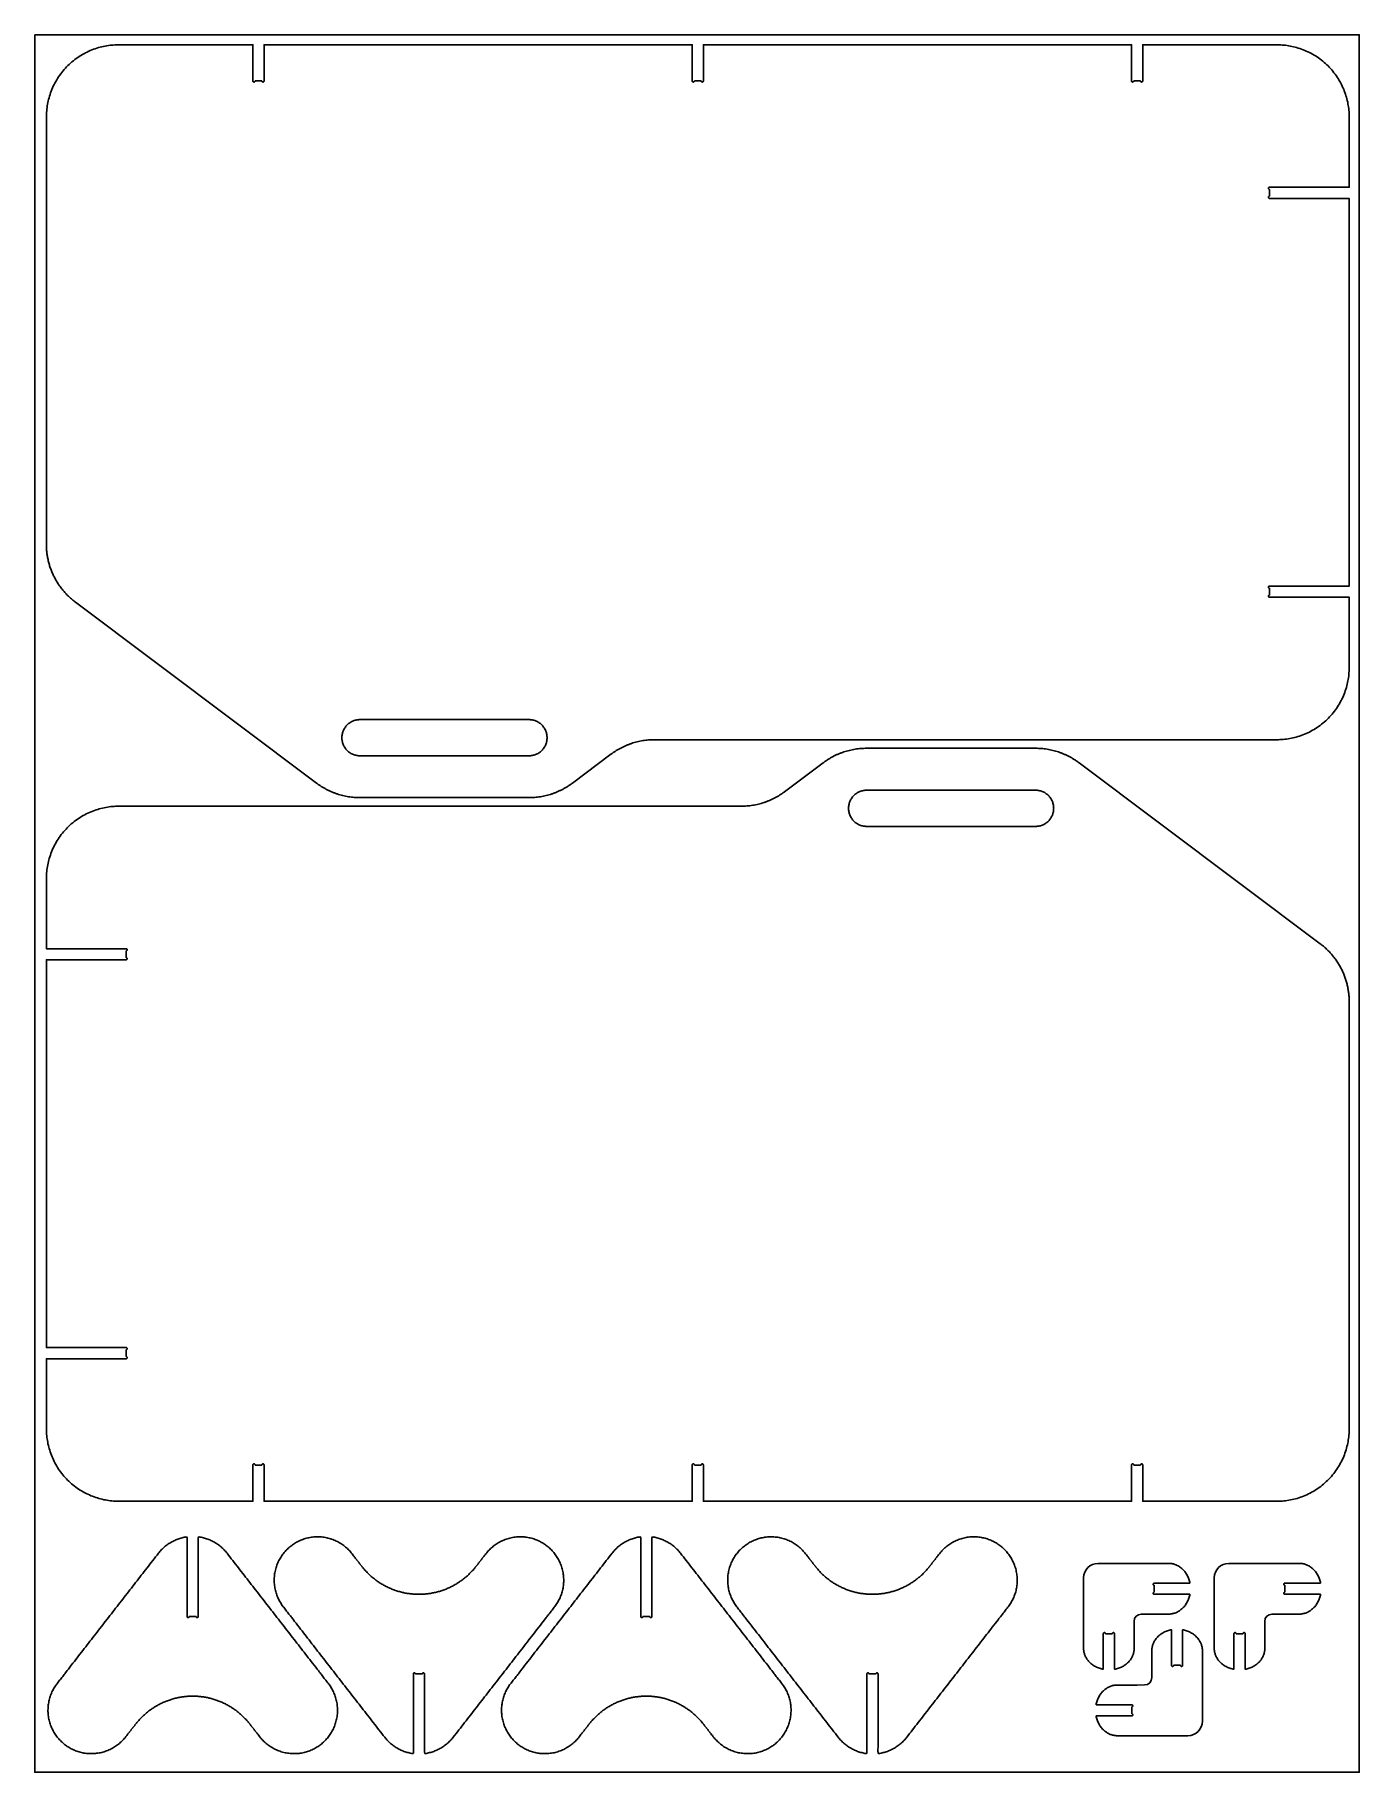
# Model space of a CAD drawing. Header units: millimetres. Extents: x 0 to 1830, y 0 to 2400.
import ezdxf

# ---------------------------------------------------------------- set-up
doc = ezdxf.new("R2010")
doc.units = ezdxf.units.MM
for name, color, linetype, true_color in [('External cut', 1, 'Continuous', 0xff0000), ('Internal cut', 5, 'Continuous', 0x0000ff), ('Sheet', 7, 'Continuous', 0xffffff)]:
    doc.layers.add(name, color=color, linetype=linetype, true_color=true_color)

msp = doc.modelspace()

# ---------------------------------------------------------------- linework, layer by layer
at = {"layer": 'External cut', "lineweight": -3}
for p, q in [((304.4, 2336.2), (313.8, 2336.2)), ((911.4, 2336.2), (920.8, 2336.2)), ((1518.4, 2336.2), (1527.8, 2336.2)), ((1706, 2186.4), (1706, 2177)), ((1706, 1635.4), (1706, 1626)), ((389.4, 1366.2), (56.1, 1616.2)), ((1716.1, 1426.2), (856.1, 1426.2)), ((796.1, 1406.2), (742.8, 1366.2)), ((1036.1, 1354.4), (1089.4, 1394.4)), ((1149.4, 1414.4), (1382.8, 1414.4)), ((1442.8, 1394.4), (1776.1, 1144.4)), ((682.8, 1346.2), (449.4, 1346.2)), ((116.1, 1334.4), (976.1, 1334.4)), ((126.2, 1125.2), (126.2, 1134.6)), ((126.2, 574.2), (126.2, 583.6)), ((313.8, 424.4), (304.4, 424.4)), ((920.8, 424.4), (911.4, 424.4)), ((1527.8, 424.4), (1518.4, 424.4)), ((1546.8, 258.2), (1546.8, 248.8)), ((1727.3, 258.2), (1727.3, 248.8)), ((1488.8, 191.4), (1479.4, 191.4)), ((1669.3, 191.4), (1659.9, 191.4)), ((1573.6, 147.7), (1583, 147.7)), ((1515.6, 80.8), (1515.6, 90.2))]:
    msp.add_line(p, q, dxfattribs=at)
for points in [[(112.9, 2386.1), (301.4, 2386.1), (301.4, 2336.2)], [(316.8, 2336.2), (316.8, 2386.1), (908.4, 2386.1), (908.4, 2336.2)], [(923.8, 2336.2), (923.8, 2386.1), (1515.4, 2386.1), (1515.4, 2336.2)], [(1530.8, 2336.2), (1530.8, 2386.1), (1719.3, 2386.1)], [(1816.1, 2289.4), (1816.1, 2189.4), (1706, 2189.4)], [(1706, 2174), (1816, 2174), (1816.1, 1638.4), (1706, 1638.4)], [(1706, 1623), (1816.1, 1623), (1816.1, 1523)], [(126.2, 1137.6), (16.2, 1137.6), (16.2, 1237.6)], [(126.2, 586.6), (16.2, 586.6), (16.1, 1122.2), (126.2, 1122.2)], [(16.2, 471.2), (16.2, 571.2), (126.2, 571.2)], [(301.4, 424.4), (301.4, 374.4), (112.9, 374.4)], [(908.4, 424.4), (908.4, 374.4), (316.8, 374.4), (316.8, 424.4)], [(1515.4, 424.4), (1515.4, 374.4), (923.8, 374.4), (923.8, 424.4)], [(1719.3, 374.4), (1530.8, 374.4), (1530.8, 424.4)], [(1469.1, 288.5), (1469.5, 288.5), (1494.3, 288.5), (1511.8, 288.5), (1566.8, 288.5)], [(1649.6, 288.5), (1650, 288.5), (1674.8, 288.5), (1692.3, 288.5), (1747.3, 288.5)], [(1449.1, 171.4), (1449.1, 268.5)], [(1629.6, 171.4), (1629.6, 268.5)], [(1595.8, 262.5), (1595.8, 261.2), (1546.8, 261.2)], [(1546.8, 245.8), (1595.8, 245.8), (1595.8, 244.5)], [(1776.3, 262.5), (1776.3, 261.2), (1727.3, 261.2)], [(1727.3, 245.8), (1776.3, 245.8), (1776.3, 244.5)], [(1566.8, 218.5), (1539.3, 218.5), (1528.9, 218.4)], [(1747.3, 218.5), (1719.8, 218.5), (1709.4, 218.4)], [(1518.9, 208.4), (1519.1, 171.4)], [(1569.3, 196.7), (1570.6, 196.7), (1570.6, 147.7)], [(1586, 147.7), (1586, 196.7), (1587.2, 196.7)], [(1699.4, 208.4), (1699.6, 171.4)], [(1476.4, 191.4), (1476.4, 142.4), (1475.1, 142.4)], [(1493.1, 142.4), (1491.8, 142.4), (1491.8, 191.4)], [(1656.9, 191.4), (1656.9, 142.4), (1655.6, 142.4)], [(1673.6, 142.4), (1672.3, 142.4), (1672.3, 191.4)], [(1543.4, 130.6), (1543.3, 167.7)], [(1613.3, 167.7), (1613.3, 70.5)], [(1495.6, 120.5), (1523.1, 120.5), (1533.5, 120.6)], [(1515.6, 93.2), (1466.6, 93.2), (1466.6, 94.5)], [(1466.6, 76.5), (1466.6, 77.8), (1515.6, 77.8)], [(1593.3, 50.5), (1592.9, 50.5), (1568.1, 50.5), (1550.6, 50.5), (1495.6, 50.5)]]:
    msp.add_lwpolyline(points, dxfattribs=at)
at = {"layer": 'External cut', "lineweight": -3, "extrusion": (0, 0, -1)}
for centre, start, end in [((-1469.1, 268.5), 0, 90), ((-1649.6, 268.5), 0, 90), ((-1593.3, 70.5), 180, 270)]:
    msp.add_arc(centre, 20, start, end, dxfattribs=at)
at = {"layer": 'External cut', "lineweight": -3}
for centre, start, end in [((1528.9, 208.4), 90.2761, 180.2761), ((1709.4, 208.4), 90.2761, 180.2761), ((1533.4, 130.6), 270.2761, 0.2761)]:
    msp.add_arc(centre, 10, start, end, dxfattribs=at)
for points, weights in [([(16.1, 2286.2), (16.1, 2383), (112.9, 2386.1)], [1, 0.713692239913, 0.987125219596]), ([(1719.3, 2386.1), (1813.1, 2383.1), (1816.1, 2289.4)], [1, 0.729372066784, 1]), ([(56.1, 1616.2), (16.1, 1646.2), (16.1, 1696.2)], [1, 0.894427191, 1]), ([(1816.1, 1523), (1813, 1426.2), (1716.1, 1426.2)], [0.987125219596, 0.713692239913, 1]), ([(856.1, 1426.2), (822.8, 1426.2), (796.1, 1406.2)], [1, 0.948683298051, 1]), ([(1089.4, 1394.4), (1116.1, 1414.4), (1149.4, 1414.4)], [1, 0.948683298051, 1]), ([(1382.8, 1414.4), (1416.1, 1414.4), (1442.8, 1394.4)], [1, 0.948683298051, 1]), ([(449.4, 1346.2), (416.1, 1346.2), (389.4, 1366.2)], [1, 0.948683298051, 1]), ([(742.8, 1366.2), (716.1, 1346.2), (682.8, 1346.2)], [1, 0.948683298051, 1]), ([(976.1, 1334.4), (1009.4, 1334.4), (1036.1, 1354.4)], [1, 0.948683298051, 1]), ([(16.2, 1237.6), (19.3, 1334.4), (116.1, 1334.4)], [0.987125219596, 0.713692239913, 1]), ([(1776.1, 1144.4), (1816.1, 1114.4), (1816.1, 1064.4)], [1, 0.894427191, 1]), ([(112.9, 374.4), (19.2, 377.4), (16.2, 471.2)], [1, 0.729372066784, 1]), ([(1816.1, 474.4), (1816.1, 377.5), (1719.3, 374.4)], [1, 0.713692239913, 0.987125219596]), ([(1566.8, 288.5), (1589.8, 288.5), (1595.8, 262.5)], [1, 0.778114139113, 0.963599384861]), ([(1747.3, 288.5), (1770.3, 288.5), (1776.3, 262.5)], [1, 0.778114139113, 0.963599384861]), ([(1595.8, 244.5), (1589.8, 218.5), (1566.8, 218.5)], [0.963599384861, 0.77811413911, 1]), ([(1776.3, 244.5), (1770.3, 218.5), (1747.3, 218.5)], [0.963599384861, 0.77811413911, 1]), ([(1543.3, 167.7), (1543.3, 190.7), (1569.3, 196.7)], [1, 0.778114139113, 0.963599384861]), ([(1587.2, 196.7), (1613.3, 190.7), (1613.3, 167.7)], [0.963599384861, 0.778114139112, 1]), ([(1475.1, 142.4), (1449.1, 148.3), (1449.1, 171.4)], [0.963599384861, 0.778114139112, 1]), ([(1519.1, 171.4), (1519.1, 148.3), (1493.1, 142.4)], [1, 0.778114139113, 0.963599384861]), ([(1655.6, 142.4), (1629.6, 148.3), (1629.6, 171.4)], [0.963599384861, 0.778114139112, 1]), ([(1699.6, 171.4), (1699.6, 148.3), (1673.6, 142.4)], [1, 0.778114139113, 0.963599384861]), ([(1466.6, 94.5), (1472.5, 120.5), (1495.6, 120.5)], [0.963599384861, 0.77811413911, 1]), ([(1495.6, 50.5), (1472.5, 50.5), (1466.6, 76.5)], [1, 0.778114139113, 0.963599384861])]:
    msp.add_rational_spline(points, weights, degree=2, dxfattribs=at)
for points, weights, knots in [([(301.4, 2336.2), (301.4, 2334.7), (302.9, 2334.7), (304.4, 2334.7), (304.4, 2336.2)], [1, 0.707106781187, 1, 0.707106781187, 1], [18881.232962, 18881.232962, 18881.232962, 18883.589156, 18883.589156, 18885.945351, 18885.945351, 18885.945351]), ([(313.8, 2336.2), (313.8, 2334.7), (315.3, 2334.7), (316.8, 2334.7), (316.8, 2336.2)], [1, 0.707106769836, 1, 0.707106769836, 1], [18895.345351, 18895.345351, 18895.345351, 18897.701545, 18897.701545, 18900.05774, 18900.05774, 18900.05774]), ([(908.4, 2336.2), (908.4, 2334.7), (909.9, 2334.7), (911.4, 2334.7), (911.4, 2336.2)], [1, 0.707106769836, 1, 0.707106769836, 1], [19591.54127, 19591.54127, 19591.54127, 19593.897465, 19593.897465, 19596.253659, 19596.253659, 19596.253659]), ([(920.8, 2336.2), (920.8, 2334.7), (922.3, 2334.7), (923.8, 2334.7), (923.8, 2336.2)], [1, 0.707106781187, 1, 0.707106781187, 1], [19605.653659, 19605.653659, 19605.653659, 19608.009854, 19608.009854, 19610.366048, 19610.366048, 19610.366048]), ([(1515.4, 2336.2), (1515.4, 2334.7), (1516.9, 2334.7), (1518.4, 2334.7), (1518.4, 2336.2)], [1, 0.707106769836, 1, 0.707106769836, 1], [20301.849579, 20301.849579, 20301.849579, 20304.205773, 20304.205773, 20306.561968, 20306.561968, 20306.561968]), ([(1527.8, 2336.2), (1527.8, 2334.7), (1529.3, 2334.7), (1530.8, 2334.7), (1530.8, 2336.2)], [1, 0.707106781187, 1, 0.707106781187, 1], [20315.961968, 20315.961968, 20315.961968, 20318.318162, 20318.318162, 20320.674357, 20320.674357, 20320.674357]), ([(1706, 2189.4), (1704.5, 2189.4), (1704.5, 2187.9), (1704.5, 2186.4), (1706, 2186.4)], [1, 0.707106781187, 1, 0.707106781187, 1], [20919.223711, 20919.223711, 20919.223711, 20921.579905, 20921.579905, 20923.9361, 20923.9361, 20923.9361]), ([(1706, 2177), (1704.5, 2177), (1704.5, 2175.5), (1704.5, 2174), (1706, 2174)], [1, 0.707106781187, 1, 0.707106781187, 1], [20933.3361, 20933.3361, 20933.3361, 20935.692294, 20935.692294, 20938.048489, 20938.048489, 20938.048489]), ([(1706, 1638.4), (1704.5, 1638.4), (1704.5, 1636.9), (1704.5, 1635.4), (1706, 1635.4)], [1, 0.707106781187, 1, 0.707106781187, 1], [21693.738283, 21693.738283, 21693.738283, 21696.094478, 21696.094478, 21698.450672, 21698.450672, 21698.450672]), ([(1706, 1626), (1704.5, 1626), (1704.5, 1624.5), (1704.5, 1623), (1706, 1623)], [1, 0.707106781187, 1, 0.707106781187, 1], [21707.850672, 21707.850672, 21707.850672, 21710.206867, 21710.206867, 21712.563061, 21712.563061, 21712.563061]), ([(126.2, 1134.6), (127.7, 1134.6), (127.7, 1136.1), (127.7, 1137.6), (126.2, 1137.6)], [1, 0.707106781187, 1, 0.707106781187, 1], [21707.850672, 21707.850672, 21707.850672, 21710.206867, 21710.206867, 21712.563061, 21712.563061, 21712.563061]), ([(126.2, 1122.2), (127.7, 1122.2), (127.7, 1123.7), (127.7, 1125.2), (126.2, 1125.2)], [1, 0.707106781187, 1, 0.707106781187, 1], [21693.738283, 21693.738283, 21693.738283, 21696.094478, 21696.094478, 21698.450672, 21698.450672, 21698.450672]), ([(126.2, 583.6), (127.7, 583.6), (127.7, 585.1), (127.7, 586.6), (126.2, 586.6)], [1, 0.707106781187, 1, 0.707106781187, 1], [20933.3361, 20933.3361, 20933.3361, 20935.692294, 20935.692294, 20938.048489, 20938.048489, 20938.048489]), ([(126.2, 571.2), (127.7, 571.2), (127.7, 572.7), (127.7, 574.2), (126.2, 574.2)], [1, 0.707106781187, 1, 0.707106781187, 1], [20919.223711, 20919.223711, 20919.223711, 20921.579905, 20921.579905, 20923.9361, 20923.9361, 20923.9361]), ([(304.4, 424.4), (304.4, 425.9), (302.9, 425.9), (301.4, 425.9), (301.4, 424.4)], [1, 0.707106781187, 1, 0.707106781187, 1], [20315.961968, 20315.961968, 20315.961968, 20318.318162, 20318.318162, 20320.674357, 20320.674357, 20320.674357]), ([(316.8, 424.4), (316.8, 425.9), (315.3, 425.9), (313.8, 425.9), (313.8, 424.4)], [1, 0.707106769836, 1, 0.707106769836, 1], [20301.849579, 20301.849579, 20301.849579, 20304.205773, 20304.205773, 20306.561968, 20306.561968, 20306.561968]), ([(911.4, 424.4), (911.4, 425.9), (909.9, 425.9), (908.4, 425.9), (908.4, 424.4)], [1, 0.707106781187, 1, 0.707106781187, 1], [19605.653659, 19605.653659, 19605.653659, 19608.009854, 19608.009854, 19610.366048, 19610.366048, 19610.366048]), ([(923.8, 424.4), (923.8, 425.9), (922.3, 425.9), (920.8, 425.9), (920.8, 424.4)], [1, 0.707106769836, 1, 0.707106769836, 1], [19591.54127, 19591.54127, 19591.54127, 19593.897465, 19593.897465, 19596.253659, 19596.253659, 19596.253659]), ([(1518.4, 424.4), (1518.4, 425.9), (1516.9, 425.9), (1515.4, 425.9), (1515.4, 424.4)], [1, 0.707106769836, 1, 0.707106769836, 1], [18895.345351, 18895.345351, 18895.345351, 18897.701545, 18897.701545, 18900.05774, 18900.05774, 18900.05774]), ([(1530.8, 424.4), (1530.8, 425.9), (1529.3, 425.9), (1527.8, 425.9), (1527.8, 424.4)], [1, 0.707106781187, 1, 0.707106781187, 1], [18881.232962, 18881.232962, 18881.232962, 18883.589156, 18883.589156, 18885.945351, 18885.945351, 18885.945351]), ([(210.6, 215.1), (210.6, 270.2), (210.6, 325.2), (186.1, 322), (170.9, 302.5)], [1, 1, 1, 0.929623014377, 1.01066196012], [-1390.5033, -1390.5033, -1390.5033, -1280.432801, -1280.432801, -1233.646313, -1233.646313, -1233.646313]), ([(265.7, 302.5), (250.5, 322), (226, 325.2), (226, 270.2), (226, 215.1)], [1, 0.919815973157, 0.989450518036, 0.989450518036, 0.989450518036], [-173.992791, -173.992791, -173.992791, -127.206304, -127.206304, -17.135805, -17.135805, -17.135805]), ([(578.2, 48.4), (648.2, 138.4), (718.2, 228.4), (755, 275.7), (707.7, 312.6), (660.3, 349.4), (623.5, 302), (616.6, 293.2), (609.8, 284.4), (579.7, 245.8), (530.8, 245.8), (481.9, 245.8), (451.9, 284.4), (445, 293.2), (438.2, 302), (401.3, 349.4), (354, 312.6), (306.6, 275.7), (343.5, 228.4), (413.5, 138.4), (483.5, 48.4)], [1, 1, 1, 0.70710677677, 1, 0.70710677677, 1, 1, 1, 0.898315260227, 1, 0.898315260227, 1, 1, 1, 0.707106774684, 1, 0.707106774684, 1, 1, 1], [-1233.646313, -1233.646313, -1233.646313, -1005.611228, -1005.611228, -911.363448, -911.363448, -817.115668, -817.115668, -794.794868, -794.794868, -703.819553, -703.819553, -612.844237, -612.844237, -590.523438, -590.523438, -496.275657, -496.275657, -402.027876, -402.027876, -173.992791, -173.992791, -173.992791]), ([(837.2, 215.1), (837.2, 270.2), (837.2, 325.2), (812.7, 322), (797.6, 302.5)], [1, 1, 1, 0.929623014377, 1.01066196012], [-1390.5033, -1390.5033, -1390.5033, -1280.432801, -1280.432801, -1233.646313, -1233.646313, -1233.646313]), ([(892.3, 302.5), (877.1, 322), (852.6, 325.2), (852.6, 270.2), (852.6, 215.1)], [1, 0.919815973157, 0.989450518036, 0.989450518036, 0.989450518036], [-173.992791, -173.992791, -173.992791, -127.206304, -127.206304, -17.135805, -17.135805, -17.135805]), ([(1204.8, 48.4), (1274.8, 138.4), (1344.8, 228.4), (1381.6, 275.7), (1334.3, 312.6), (1286.9, 349.4), (1250.1, 302), (1243.2, 293.2), (1236.4, 284.4), (1206.3, 245.8), (1157.4, 245.8), (1108.5, 245.8), (1078.5, 284.4), (1071.7, 293.2), (1064.8, 302), (1028, 349.4), (980.6, 312.6), (933.2, 275.7), (970.1, 228.4), (1040.1, 138.4), (1110.1, 48.4)], [1, 1, 1, 0.70710677677, 1, 0.70710677677, 1, 1, 1, 0.898315260227, 1, 0.898315260227, 1, 1, 1, 0.707106774684, 1, 0.707106774684, 1, 1, 1], [-1233.646313, -1233.646313, -1233.646313, -1005.611228, -1005.611228, -911.363448, -911.363448, -817.115668, -817.115668, -794.794868, -794.794868, -703.819553, -703.819553, -612.844237, -612.844237, -590.523438, -590.523438, -496.275657, -496.275657, -402.027876, -402.027876, -173.992791, -173.992791, -173.992791]), ([(170.9, 302.5), (100.9, 212.5), (30.9, 122.5), (-5.9, 75.2), (41.5, 38.3), (88.8, 1.5), (125.7, 48.9), (132.5, 57.7), (139.4, 66.5), (169.4, 105.1), (218.3, 105.1), (267.2, 105.1), (297.2, 66.5), (304.1, 57.7), (310.9, 48.9), (347.8, 1.5), (395.1, 38.3), (442.5, 75.2), (405.7, 122.5), (335.7, 212.5), (265.7, 302.5)], [1, 1, 1, 0.70710677677, 1, 0.70710677677, 1, 1, 1, 0.898315260227, 1, 0.898315260227, 1, 1, 1, 0.707106774684, 1, 0.707106774684, 1, 1, 1], [-1233.646313, -1233.646313, -1233.646313, -1005.611228, -1005.611228, -911.363448, -911.363448, -817.115668, -817.115668, -794.794868, -794.794868, -703.819553, -703.819553, -612.844237, -612.844237, -590.523438, -590.523438, -496.275657, -496.275657, -402.027876, -402.027876, -173.992791, -173.992791, -173.992791]), ([(797.6, 302.5), (727.6, 212.5), (657.6, 122.5), (620.7, 75.2), (668.1, 38.3), (715.4, 1.5), (752.3, 48.9), (759.1, 57.7), (766, 66.5), (796, 105.1), (844.9, 105.1), (893.8, 105.1), (923.9, 66.5), (930.7, 57.7), (937.6, 48.9), (974.4, 1.5), (1021.8, 38.3), (1069.1, 75.2), (1032.3, 122.5), (962.3, 212.5), (892.3, 302.5)], [1, 1, 1, 0.70710677677, 1, 0.70710677677, 1, 1, 1, 0.898315260227, 1, 0.898315260227, 1, 1, 1, 0.707106774684, 1, 0.707106774684, 1, 1, 1], [-1233.646313, -1233.646313, -1233.646313, -1005.611228, -1005.611228, -911.363448, -911.363448, -817.115668, -817.115668, -794.794868, -794.794868, -703.819553, -703.819553, -612.844237, -612.844237, -590.523438, -590.523438, -496.275657, -496.275657, -402.027876, -402.027876, -173.992791, -173.992791, -173.992791]), ([(1546.8, 261.2), (1545.3, 261.2), (1545.3, 259.7), (1545.3, 258.2), (1546.8, 258.2)], [0.963599384861, 0.681367659427, 0.963599384861, 0.681367659427, 0.963599384861], [4056.470453, 4056.470453, 4056.470453, 4058.826647, 4058.826647, 4061.182842, 4061.182842, 4061.182842]), ([(1546.8, 248.8), (1545.3, 248.8), (1545.3, 247.3), (1545.3, 245.8), (1546.8, 245.8)], [0.963599384861, 0.681367659405, 0.963599384861, 0.681367659405, 0.963599384861], [4070.582842, 4070.582842, 4070.582842, 4072.939036, 4072.939036, 4075.295231, 4075.295231, 4075.295231]), ([(1727.3, 261.2), (1725.8, 261.2), (1725.8, 259.7), (1725.8, 258.2), (1727.3, 258.2)], [0.963599384861, 0.681367659427, 0.963599384861, 0.681367659427, 0.963599384861], [4056.470453, 4056.470453, 4056.470453, 4058.826647, 4058.826647, 4061.182842, 4061.182842, 4061.182842]), ([(1727.3, 248.8), (1725.8, 248.8), (1725.8, 247.3), (1725.8, 245.8), (1727.3, 245.8)], [0.963599384861, 0.681367659405, 0.963599384861, 0.681367659405, 0.963599384861], [4070.582842, 4070.582842, 4070.582842, 4072.939036, 4072.939036, 4075.295231, 4075.295231, 4075.295231]), ([(226, 215.1), (226, 213.6), (224.5, 213.6), (223, 213.6), (223, 215.1), (218.3, 215.1), (213.6, 215.1), (213.6, 213.6), (212.1, 213.6), (210.6, 213.6), (210.6, 215.1)], [1, 0.707106781187, 1, 0.707106781187, 1, 1, 1, 0.707106781187, 1, 0.707106781187, 1], [-17.135805, -17.135805, -17.135805, -14.77961, -14.77961, -12.423416, -12.423416, -3.023416, -3.023416, -0.667221, -0.667221, 1.688973, 1.688973, 1.688973]), ([(852.6, 215.1), (852.6, 213.6), (851.1, 213.6), (849.6, 213.6), (849.6, 215.1), (844.9, 215.1), (840.2, 215.1), (840.2, 213.6), (838.7, 213.6), (837.2, 213.6), (837.2, 215.1)], [1, 0.707106781187, 1, 0.707106781187, 1, 1, 1, 0.707106781187, 1, 0.707106781187, 1], [-17.135805, -17.135805, -17.135805, -14.77961, -14.77961, -12.423416, -12.423416, -3.023416, -3.023416, -0.667221, -0.667221, 1.688973, 1.688973, 1.688973]), ([(1479.4, 191.4), (1479.4, 192.9), (1477.9, 192.9), (1476.4, 192.9), (1476.4, 191.4)], [0.963599384861, 0.681367659427, 0.963599384861, 0.681367659427, 0.963599384861], [3638.017869, 3638.017869, 3638.017869, 3640.374063, 3640.374063, 3642.730258, 3642.730258, 3642.730258]), ([(1491.8, 191.4), (1491.8, 192.9), (1490.3, 192.9), (1488.8, 192.9), (1488.8, 191.4)], [0.963599384861, 0.681367659405, 0.963599384861, 0.681367659405, 0.963599384861], [3623.90548, 3623.90548, 3623.90548, 3626.261674, 3626.261674, 3628.617869, 3628.617869, 3628.617869]), ([(1659.9, 191.4), (1659.9, 192.9), (1658.4, 192.9), (1656.9, 192.9), (1656.9, 191.4)], [0.963599384861, 0.681367659427, 0.963599384861, 0.681367659427, 0.963599384861], [3638.017869, 3638.017869, 3638.017869, 3640.374063, 3640.374063, 3642.730258, 3642.730258, 3642.730258]), ([(1672.3, 191.4), (1672.3, 192.9), (1670.8, 192.9), (1669.3, 192.9), (1669.3, 191.4)], [0.963599384861, 0.681367659405, 0.963599384861, 0.681367659405, 0.963599384861], [3623.90548, 3623.90548, 3623.90548, 3626.261674, 3626.261674, 3628.617869, 3628.617869, 3628.617869]), ([(1570.6, 147.7), (1570.6, 146.2), (1572.1, 146.2), (1573.6, 146.2), (1573.6, 147.7)], [0.963599384861, 0.681367659405, 0.963599384861, 0.681367659405, 0.963599384861], [3623.90548, 3623.90548, 3623.90548, 3626.261674, 3626.261674, 3628.617869, 3628.617869, 3628.617869]), ([(1583, 147.7), (1583, 146.2), (1584.5, 146.2), (1586, 146.2), (1586, 147.7)], [0.963599384861, 0.681367659427, 0.963599384861, 0.681367659427, 0.963599384861], [3638.017869, 3638.017869, 3638.017869, 3640.374063, 3640.374063, 3642.730258, 3642.730258, 3642.730258]), ([(483.5, 48.4), (498.6, 28.9), (523.1, 25.7), (523.1, 80.7), (523.1, 135.8)], [1, 0.919815973157, 0.989450518036, 0.989450518036, 0.989450518036], [-173.992791, -173.992791, -173.992791, -127.206304, -127.206304, -17.135805, -17.135805, -17.135805]), ([(523.1, 135.8), (523.1, 137.3), (524.6, 137.3), (526.1, 137.3), (526.1, 135.8), (530.8, 135.8), (535.5, 135.8), (535.5, 137.3), (537, 137.3), (538.5, 137.3), (538.5, 135.8)], [1, 0.707106781187, 1, 0.707106781187, 1, 1, 1, 0.707106781187, 1, 0.707106781187, 1], [-17.135805, -17.135805, -17.135805, -14.77961, -14.77961, -12.423416, -12.423416, -3.023416, -3.023416, -0.667221, -0.667221, 1.688973, 1.688973, 1.688973]), ([(538.5, 135.8), (538.5, 80.7), (538.5, 25.7), (563, 28.9), (578.2, 48.4)], [1, 1, 1, 0.929623014377, 1.01066196012], [-1390.5033, -1390.5033, -1390.5033, -1280.432801, -1280.432801, -1233.646313, -1233.646313, -1233.646313]), ([(1110.1, 48.4), (1125.2, 28.9), (1149.7, 25.7), (1149.7, 80.7), (1149.7, 135.8)], [1, 0.919815973157, 0.989450518036, 0.989450518036, 0.989450518036], [-173.992791, -173.992791, -173.992791, -127.206304, -127.206304, -17.135805, -17.135805, -17.135805]), ([(1149.7, 135.8), (1149.7, 137.3), (1151.2, 137.3), (1152.7, 137.3), (1152.7, 135.8), (1157.4, 135.8), (1162.1, 135.8), (1162.1, 137.3), (1163.6, 137.3), (1165.1, 137.3), (1165.1, 135.8)], [1, 0.707106781187, 1, 0.707106781187, 1, 1, 1, 0.707106781187, 1, 0.707106781187, 1], [-17.135805, -17.135805, -17.135805, -14.77961, -14.77961, -12.423416, -12.423416, -3.023416, -3.023416, -0.667221, -0.667221, 1.688973, 1.688973, 1.688973]), ([(1165.1, 135.8), (1165.1, 80.7), (1165.1, 25.7), (1189.6, 28.9), (1204.8, 48.4)], [1, 1, 1, 0.929623014377, 1.01066196012], [-1390.5033, -1390.5033, -1390.5033, -1280.432801, -1280.432801, -1233.646313, -1233.646313, -1233.646313]), ([(1515.6, 90.2), (1517.1, 90.2), (1517.1, 91.7), (1517.1, 93.2), (1515.6, 93.2)], [0.963599384861, 0.681367659405, 0.963599384861, 0.681367659405, 0.963599384861], [4070.582842, 4070.582842, 4070.582842, 4072.939036, 4072.939036, 4075.295231, 4075.295231, 4075.295231]), ([(1515.6, 77.8), (1517.1, 77.8), (1517.1, 79.3), (1517.1, 80.8), (1515.6, 80.8)], [0.963599384861, 0.681367659427, 0.963599384861, 0.681367659427, 0.963599384861], [4056.470453, 4056.470453, 4056.470453, 4058.826647, 4058.826647, 4061.182842, 4061.182842, 4061.182842])]:
    msp.add_rational_spline(points, weights, degree=2, knots=knots, dxfattribs=at)
for points in [[(16.1, 1866.1), (16.1, 2141.9), (16.1, 2286.2)], [(16.1, 1696.2), (16.1, 1786.3), (16.1, 1866.1)], [(1816.1, 1064.4), (1816.1, 974.2), (1816.1, 894.4)], [(1816.1, 894.4), (1816.1, 618.7), (1816.1, 474.4)]]:
    msp.add_open_spline(points, degree=2, dxfattribs=at)
at = {"layer": 'Internal cut'}
for points, knots in [([(449.4, 1454), (424.4, 1454), (424.4, 1429), (424.4, 1404), (449.4, 1404)], [1691.720701, 1691.720701, 1691.720701, 1730.990609, 1730.990609, 1770.260517, 1770.260517, 1770.260517]), ([(682.8, 1404), (707.8, 1404), (707.8, 1429), (707.8, 1454), (682.8, 1454)], [2003.59385, 2003.59385, 2003.59385, 2042.863758, 2042.863758, 2082.133667, 2082.133667, 2082.133667]), ([(1149.4, 1356.5), (1124.4, 1356.5), (1124.4, 1331.5), (1124.4, 1306.5), (1149.4, 1306.5)], [2003.59385, 2003.59385, 2003.59385, 2042.863758, 2042.863758, 2082.133667, 2082.133667, 2082.133667]), ([(1382.8, 1306.5), (1407.8, 1306.5), (1407.8, 1331.5), (1407.8, 1356.5), (1382.8, 1356.5)], [1691.720701, 1691.720701, 1691.720701, 1730.990609, 1730.990609, 1770.260517, 1770.260517, 1770.260517])]:
    msp.add_rational_spline(points, [1, 0.707106781187, 1, 0.707106781187, 1], degree=2, knots=knots, dxfattribs=at)
for points in [[(682.8, 1454), (566.1, 1454), (449.4, 1454)], [(449.4, 1404), (566.1, 1404), (682.8, 1404)], [(1382.8, 1356.5), (1266.1, 1356.5), (1149.4, 1356.5)], [(1149.4, 1306.5), (1266.1, 1306.5), (1382.8, 1306.5)]]:
    msp.add_open_spline(points, degree=2, dxfattribs=at)
at = {"layer": 'Sheet'}
msp.add_lwpolyline([(0, 2400), (1830, 2400), (1830, 0), (0, 0)], close=True, dxfattribs=at)

doc.saveas('drawing.dxf')
